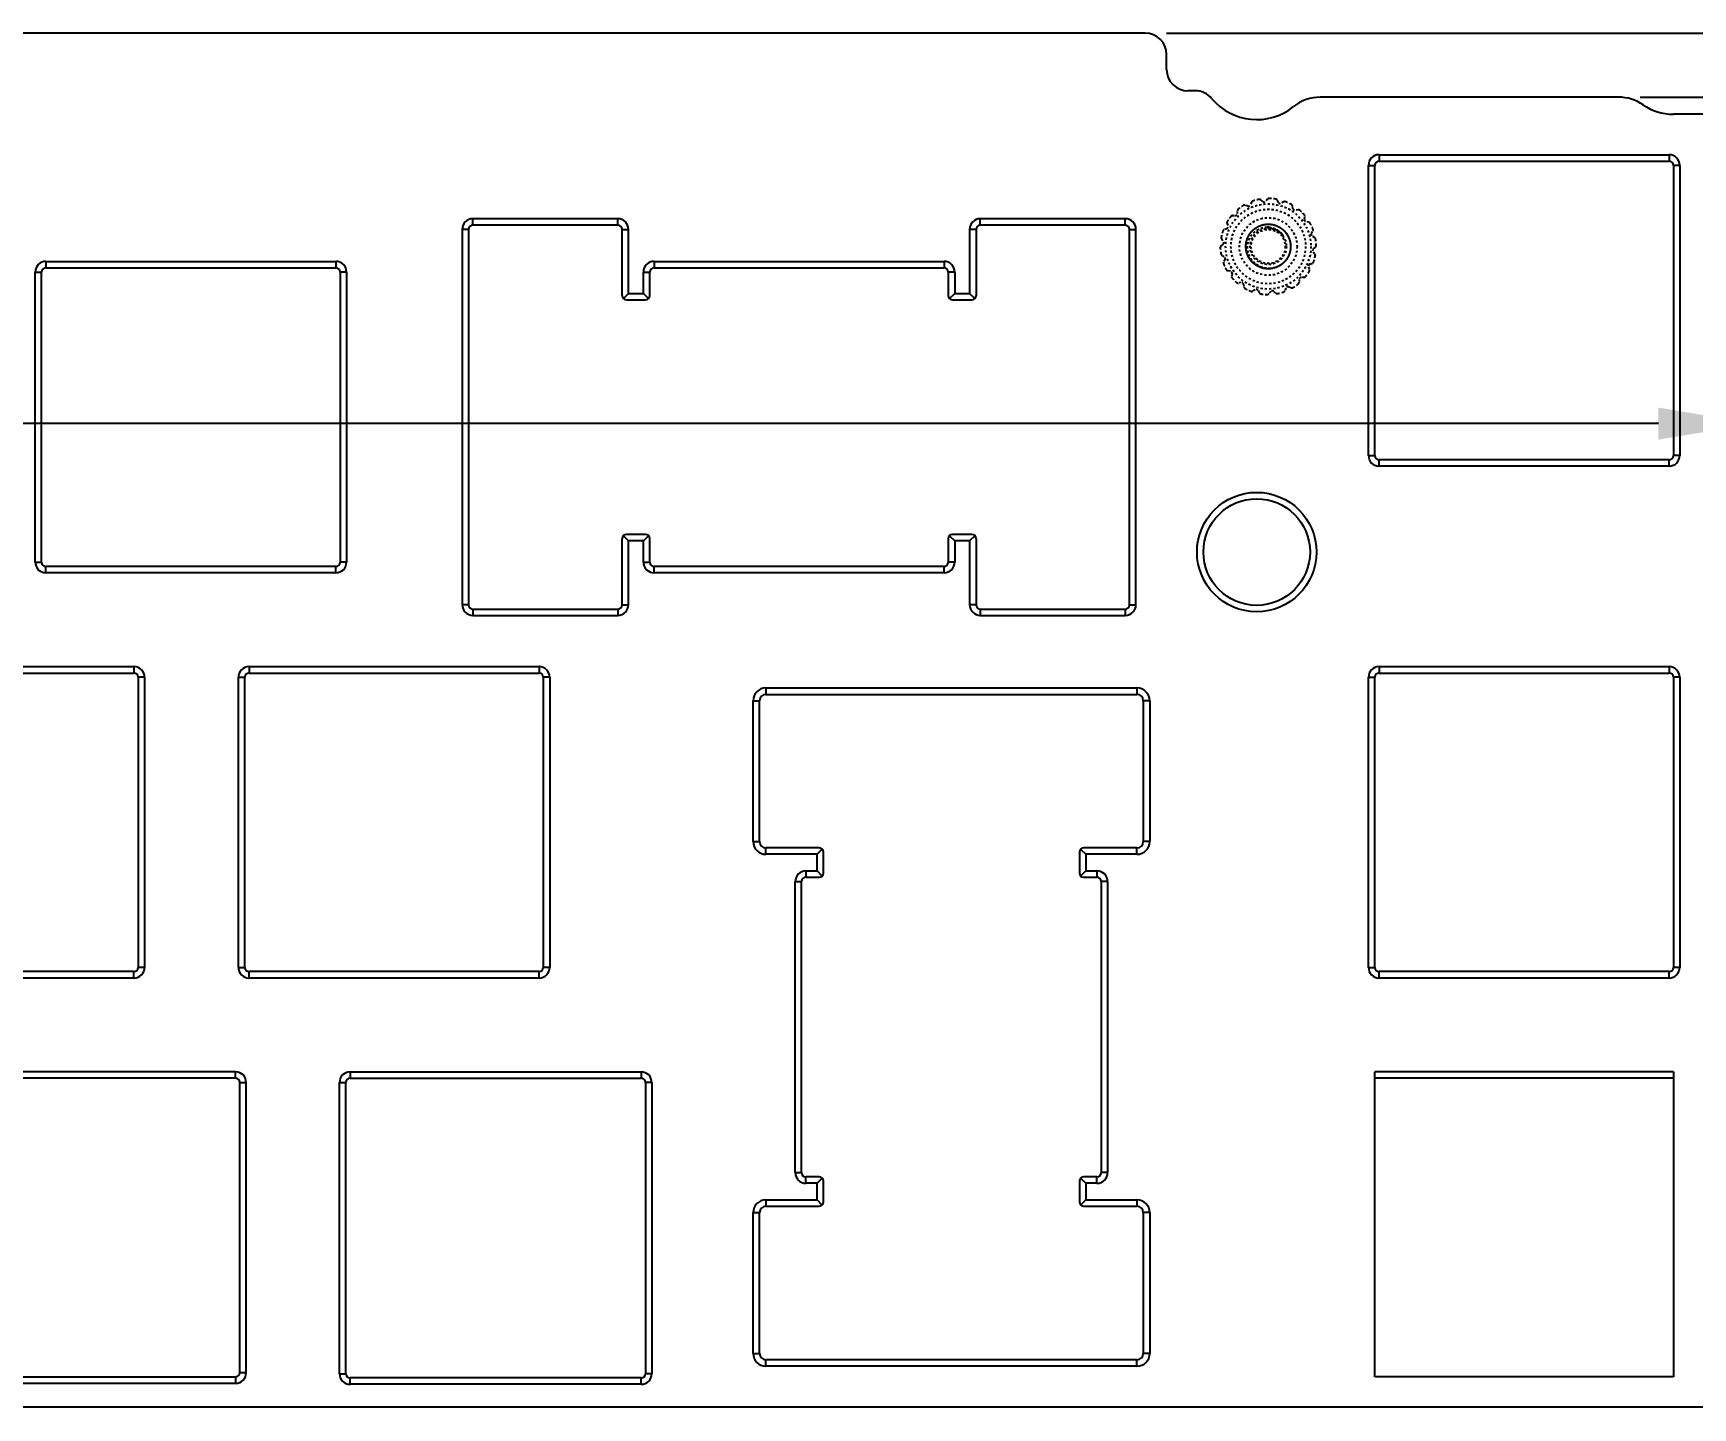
# Model space of a CAD drawing. Header units: inches. Extents: x 1466 to 2556, y -36 to 323.
# Drawn here: x 2393.6 to 2471.4, y 182.5 to 246.9 of the extents above; entities that cross this region are included whole.
import ezdxf

# ---------------------------------------------------------------- set-up
doc = ezdxf.new("R2010")
doc.units = ezdxf.units.IN
doc.header["$LTSCALE"] = 0.909449
doc.header["$MEASUREMENT"] = 0
doc.header["$PDMODE"] = 3
doc.header["$PDSIZE"] = 0.3125
doc.linetypes.add('HIDDEN', pattern=[0.2, 0.1, -0.1])
doc.linetypes.add('PHANTOM', pattern=[0.8, 0.45, -0.05, 0.1, -0.05, 0.1, -0.05])
doc.layers.get('0').update_dxf_attribs({"linetype": 'CONTINUOUS'})
doc.layers.get('Defpoints').update_dxf_attribs({"linetype": 'CONTINUOUS'})
doc.layers.add('DEFAULT_2', color=8, linetype='HIDDEN')
doc.layers.add('DEFAULT_3', color=7, linetype='PHANTOM')
doc.styles.get("Standard").update_dxf_attribs({"font": 'txt', "width": 0.8})
doc.dimstyles.get("Standard").update_dxf_attribs({"dimtxt": 6, "dimasz": 4.5, "dimexe": 1, "dimexo": 1, "dimgap": 0.09, "dimtad": 0, "dimzin": 1, "dimdsep": 46, "dimtxsty": 'STANDARD', "dimcen": 0.09, "dimclrd": 5, "dimclre": 5, "dimclrt": 1, "dimadec": 0, "dimazin": 0, "dimtp": 0.01, "dimtm": 0.01, "dimtfac": 1, "dimtofl": 0, "dimtmove": 0, "dimatfit": 3, "dimfxl": 1, "dimtolj": 1, "dimtzin": 4, "dimarcsym": 0})

# ---------------------------------------------------------------- blocks, each defined once
blk = doc.blocks.new('*D49')
at = {"layer": 'DEFAULT_3', "color": 3, "linetype": 'ByBlock', "lineweight": -2}
for p, q in [((2161.683, 224.462), (2161.683, 229.641)), ((2474.278, 224.462), (2474.278, 229.641)), ((2161.683, 228.641), (2157.183, 228.641)), ((2469.778, 228.641), (2166.183, 228.641))]:
    blk.add_line(p, q, dxfattribs=at)
at = {"layer": 'DEFAULT_3', "color": 3, "linetype": 'ByBlock'}
for points in [[(2166.183, 229.391), (2166.183, 227.891), (2161.683, 228.641)], [(2469.778, 229.391), (2469.778, 227.891), (2474.278, 228.641)]]:
    blk.add_solid(points, dxfattribs=at)
at = {"layer": 'Defpoints', "color": 0, "linetype": 'ByBlock'}
for p in [(2161.683, 228.641), (2161.683, 223.462), (2474.278, 223.462)]:
    blk.add_point(p, dxfattribs=at)
at = {"layer": 'DEFAULT_3', "color": 3, "linetype": 'ByBlock', "insert": (2137.493, 228.641), "char_height": 6, "attachment_point": 5}
blk.add_mtext('\\A1;312.60%%P0.10', dxfattribs=at)
blk = doc.blocks.new('*D50')
at = {"layer": 'DEFAULT_3', "color": 3, "linetype": 'ByBlock', "lineweight": -2}
for p, q in [((2158.683, 189.462), (2158.683, 181.532)), ((2477.778, 189.462), (2477.778, 181.532)), ((2158.683, 182.532), (2154.183, 182.532)), ((2473.278, 182.532), (2163.183, 182.532))]:
    blk.add_line(p, q, dxfattribs=at)
at = {"layer": 'DEFAULT_3', "color": 3, "linetype": 'ByBlock'}
for points in [[(2163.183, 183.282), (2163.183, 181.782), (2158.683, 182.532)], [(2473.278, 183.282), (2473.278, 181.782), (2477.778, 182.532)]]:
    blk.add_solid(points, dxfattribs=at)
at = {"layer": 'Defpoints', "color": 0, "linetype": 'ByBlock'}
for p in [(2158.683, 190.462), (2477.778, 190.462), (2477.778, 182.532)]:
    blk.add_point(p, dxfattribs=at)
at = {"layer": 'DEFAULT_3', "color": 3, "linetype": 'ByBlock', "insert": (2137.293, 182.532), "char_height": 6, "attachment_point": 5}
blk.add_mtext('\\A1;319.10%%P0.1', dxfattribs=at)
blk = doc.blocks.new('*D47')
at = {"layer": 'DEFAULT_3', "color": 3, "linetype": 'ByBlock', "lineweight": -2}
for p, q in [((2468.916, 243.947), (2498.017, 243.947)), ((2497.017, 239.447), (2497.017, 208.459)), ((2497.017, 142.477), (2497.017, 173.079)), ((2473.278, 137.977), (2498.017, 137.977))]:
    blk.add_line(p, q, dxfattribs=at)
at = {"layer": 'DEFAULT_3', "color": 3, "linetype": 'ByBlock'}
for points in [[(2496.267, 239.447), (2497.767, 239.447), (2497.017, 243.947)], [(2496.267, 142.477), (2497.767, 142.477), (2497.017, 137.977)]]:
    blk.add_solid(points, dxfattribs=at)
at = {"layer": 'Defpoints', "color": 0, "linetype": 'ByBlock'}
for p in [(2467.916, 243.947), (2472.278, 137.977), (2497.017, 137.977)]:
    blk.add_point(p, dxfattribs=at)
at = {"layer": 'DEFAULT_3', "color": 3, "linetype": 'ByBlock', "insert": (2497.017, 190.769), "char_height": 6, "attachment_point": 5, "rotation": 90}
blk.add_mtext('\\A1;105.97%%P0.1', dxfattribs=at)
blk = doc.blocks.new('*D53')
at = {"layer": 'DEFAULT_3', "color": 3, "linetype": 'ByBlock', "lineweight": -2}
for p, q in [((2446.713, 246.947), (2520.476, 246.947)), ((2519.476, 242.447), (2519.476, 207.469)), ((2519.476, 138.447), (2519.476, 174.489)), ((2455.713, 133.947), (2520.476, 133.947))]:
    blk.add_line(p, q, dxfattribs=at)
at = {"layer": 'DEFAULT_3', "color": 3, "linetype": 'ByBlock'}
for points in [[(2518.726, 242.447), (2520.226, 242.447), (2519.476, 246.947)], [(2518.726, 138.447), (2520.226, 138.447), (2519.476, 133.947)]]:
    blk.add_solid(points, dxfattribs=at)
at = {"layer": 'Defpoints', "color": 0, "linetype": 'ByBlock'}
for p in [(2445.713, 246.947), (2519.476, 246.947), (2454.713, 133.947)]:
    blk.add_point(p, dxfattribs=at)
at = {"layer": 'DEFAULT_3', "color": 3, "linetype": 'ByBlock', "insert": (2519.476, 190.979), "char_height": 6, "attachment_point": 5, "rotation": 90}
blk.add_mtext('\\A1;113.00%%P0.1', dxfattribs=at)

msp = doc.modelspace()

# ---------------------------------------------------------------- linework, layer by layer
at = {"color": 7, "linetype": 'Continuous'}
for p, q in [((2445.713, 246.947), (2383.713, 246.947)), ((2446.713, 245.247), (2446.713, 245.947)), ((2448.056, 244.247), (2447.713, 244.247)), ((2467.916, 243.947), (2453.916, 243.947)), ((2472.278, 243.147), (2470.477, 243.147)), ((2456.178, 240.747), (2456.478, 240.747)), ((2456.178, 227.147), (2456.178, 240.747)), ((2456.478, 227.147), (2456.478, 240.747)), ((2456.678, 241.247), (2470.278, 241.247)), ((2456.678, 241.247), (2456.678, 240.947)), ((2456.678, 240.947), (2470.278, 240.947)), ((2470.278, 241.247), (2470.278, 240.947)), ((2470.778, 240.747), (2470.478, 240.747)), ((2470.478, 240.747), (2470.478, 227.147)), ((2470.778, 240.747), (2470.778, 227.147)), ((2420.973, 238.247), (2414.173, 238.247)), ((2414.173, 237.947), (2414.173, 238.247)), ((2420.973, 237.947), (2420.973, 238.247)), ((2444.773, 238.247), (2437.973, 238.247)), ((2437.973, 237.947), (2437.973, 238.247)), ((2444.773, 237.947), (2444.773, 238.247)), ((2413.973, 237.747), (2413.673, 237.747)), ((2413.673, 237.747), (2413.673, 220.147)), ((2413.973, 237.747), (2413.973, 220.147)), ((2420.973, 237.947), (2414.173, 237.947)), ((2421.173, 237.747), (2421.473, 237.747)), ((2421.173, 234.647), (2421.173, 237.747)), ((2421.473, 234.747), (2421.473, 237.747)), ((2437.773, 237.747), (2437.473, 237.747)), ((2437.473, 237.747), (2437.473, 234.747)), ((2437.773, 237.747), (2437.773, 234.647)), ((2444.773, 237.947), (2437.973, 237.947)), ((2444.973, 237.747), (2445.273, 237.747)), ((2444.973, 220.147), (2444.973, 237.747)), ((2445.273, 220.147), (2445.273, 237.747)), ((2394.148, 236.247), (2407.748, 236.247)), ((2394.148, 236.247), (2394.148, 235.947)), ((2394.148, 235.947), (2407.748, 235.947)), ((2407.748, 236.247), (2407.748, 235.947)), ((2422.673, 236.247), (2436.273, 236.247)), ((2422.673, 236.247), (2422.673, 235.947)), ((2422.673, 235.947), (2436.273, 235.947)), ((2436.273, 236.247), (2436.273, 235.947)), ((2393.648, 235.747), (2393.948, 235.747)), ((2393.648, 222.147), (2393.648, 235.747)), ((2393.948, 222.147), (2393.948, 235.747)), ((2408.248, 235.747), (2407.948, 235.747)), ((2407.948, 235.747), (2407.948, 222.147)), ((2408.248, 235.747), (2408.248, 222.147)), ((2422.173, 235.747), (2422.473, 235.747)), ((2422.173, 234.747), (2422.173, 235.747)), ((2422.473, 234.647), (2422.473, 235.747)), ((2436.773, 235.747), (2436.473, 235.747)), ((2436.473, 235.747), (2436.473, 234.647)), ((2436.773, 235.747), (2436.773, 234.747)), ((2421.232, 234.505), (2421.473, 234.747)), ((2421.373, 234.447), (2422.273, 234.447)), ((2421.473, 234.747), (2422.173, 234.747)), ((2422.415, 234.505), (2422.173, 234.747)), ((2436.532, 234.505), (2436.773, 234.747)), ((2436.673, 234.447), (2437.573, 234.447)), ((2436.773, 234.747), (2437.473, 234.747)), ((2437.715, 234.505), (2437.473, 234.747)), ((2456.178, 227.147), (2456.478, 227.147)), ((2470.278, 226.947), (2456.678, 226.947)), ((2456.678, 226.647), (2456.678, 226.947)), ((2470.278, 226.647), (2456.678, 226.647)), ((2470.278, 226.647), (2470.278, 226.947)), ((2470.778, 227.147), (2470.478, 227.147)), ((2422.273, 223.447), (2421.373, 223.447)), ((2437.573, 223.447), (2436.673, 223.447)), ((2421.173, 220.147), (2421.173, 223.247)), ((2421.232, 223.388), (2421.473, 223.147)), ((2422.173, 223.147), (2421.473, 223.147)), ((2421.473, 220.147), (2421.473, 223.147)), ((2422.415, 223.388), (2422.173, 223.147)), ((2422.173, 222.147), (2422.173, 223.147)), ((2422.473, 222.147), (2422.473, 223.247)), ((2436.473, 223.247), (2436.473, 222.147)), ((2436.532, 223.388), (2436.773, 223.147)), ((2437.473, 223.147), (2436.773, 223.147)), ((2436.773, 223.147), (2436.773, 222.147)), ((2437.715, 223.388), (2437.473, 223.147)), ((2437.473, 223.147), (2437.473, 220.147)), ((2437.773, 223.247), (2437.773, 220.147)), ((2393.648, 222.147), (2393.948, 222.147)), ((2407.748, 221.947), (2394.148, 221.947)), ((2394.148, 221.647), (2394.148, 221.947)), ((2407.748, 221.647), (2407.748, 221.947)), ((2408.248, 222.147), (2407.948, 222.147)), ((2422.173, 222.147), (2422.473, 222.147)), ((2436.273, 221.947), (2422.673, 221.947)), ((2422.673, 221.647), (2422.673, 221.947)), ((2436.273, 221.647), (2436.273, 221.947)), ((2436.773, 222.147), (2436.473, 222.147)), ((2407.748, 221.647), (2394.148, 221.647)), ((2436.273, 221.647), (2422.673, 221.647)), ((2413.973, 220.147), (2413.673, 220.147)), ((2414.173, 219.947), (2420.973, 219.947)), ((2414.173, 219.947), (2414.173, 219.647)), ((2414.173, 219.647), (2420.973, 219.647)), ((2420.973, 219.947), (2420.973, 219.647)), ((2421.173, 220.147), (2421.473, 220.147)), ((2437.773, 220.147), (2437.473, 220.147)), ((2437.973, 219.947), (2444.773, 219.947)), ((2437.973, 219.947), (2437.973, 219.647)), ((2437.973, 219.647), (2444.773, 219.647)), ((2444.773, 219.947), (2444.773, 219.647)), ((2444.973, 220.147), (2445.273, 220.147)), ((2384.678, 217.247), (2398.278, 217.247)), ((2398.278, 217.247), (2398.278, 216.947)), ((2403.678, 217.247), (2417.278, 217.247)), ((2403.678, 217.247), (2403.678, 216.947)), ((2417.278, 217.247), (2417.278, 216.947)), ((2456.678, 217.247), (2470.278, 217.247)), ((2456.678, 217.247), (2456.678, 216.947)), ((2470.278, 217.247), (2470.278, 216.947)), ((2384.678, 216.947), (2398.278, 216.947)), ((2398.778, 216.747), (2398.478, 216.747)), ((2398.478, 216.747), (2398.478, 203.147)), ((2398.778, 216.747), (2398.778, 203.147)), ((2403.178, 216.747), (2403.478, 216.747)), ((2403.178, 203.147), (2403.178, 216.747)), ((2403.478, 203.147), (2403.478, 216.747)), ((2403.678, 216.947), (2417.278, 216.947)), ((2417.778, 216.747), (2417.478, 216.747)), ((2417.478, 216.747), (2417.478, 203.147)), ((2417.778, 216.747), (2417.778, 203.147)), ((2456.178, 216.747), (2456.478, 216.747)), ((2456.178, 203.147), (2456.178, 216.747)), ((2456.478, 203.147), (2456.478, 216.747)), ((2456.678, 216.947), (2470.278, 216.947)), ((2470.778, 216.747), (2470.478, 216.747)), ((2470.478, 216.747), (2470.478, 203.147)), ((2470.778, 216.747), (2470.778, 203.147)), ((2427.318, 215.647), (2427.618, 215.647)), ((2427.318, 209.047), (2427.318, 215.647)), ((2427.618, 209.047), (2427.618, 215.647)), ((2427.918, 216.247), (2445.318, 216.247)), ((2427.918, 216.247), (2427.918, 215.947)), ((2427.918, 215.947), (2445.318, 215.947)), ((2445.318, 216.247), (2445.318, 215.947)), ((2445.918, 215.647), (2445.618, 215.647)), ((2445.618, 215.647), (2445.618, 209.047)), ((2445.918, 215.647), (2445.918, 209.047)), ((2427.318, 209.047), (2427.618, 209.047)), ((2430.418, 208.747), (2427.918, 208.747)), ((2427.918, 208.447), (2427.918, 208.747)), ((2430.56, 208.688), (2430.318, 208.447)), ((2442.677, 208.688), (2442.918, 208.447)), ((2445.318, 208.747), (2442.818, 208.747)), ((2445.318, 208.447), (2445.318, 208.747)), ((2445.918, 209.047), (2445.618, 209.047)), ((2430.318, 208.447), (2427.918, 208.447)), ((2430.318, 207.672), (2430.318, 208.447)), ((2430.618, 207.572), (2430.618, 208.547)), ((2442.618, 208.547), (2442.618, 207.572)), ((2445.318, 208.447), (2442.918, 208.447)), ((2442.918, 208.447), (2442.918, 207.672)), ((2429.293, 207.172), (2429.593, 207.172)), ((2429.293, 193.522), (2429.293, 207.172)), ((2429.593, 193.522), (2429.593, 207.172)), ((2429.793, 207.672), (2430.318, 207.672)), ((2429.793, 207.672), (2429.793, 207.372)), ((2429.793, 207.372), (2430.418, 207.372)), ((2430.56, 207.43), (2430.318, 207.672)), ((2442.677, 207.43), (2442.918, 207.672)), ((2442.818, 207.372), (2443.443, 207.372)), ((2442.918, 207.672), (2443.443, 207.672)), ((2443.443, 207.672), (2443.443, 207.372)), ((2443.943, 207.172), (2443.643, 207.172)), ((2443.643, 207.172), (2443.643, 193.522)), ((2443.943, 207.172), (2443.943, 193.522)), ((2398.278, 202.947), (2384.678, 202.947)), ((2398.278, 202.647), (2384.678, 202.647)), ((2398.278, 202.647), (2398.278, 202.947)), ((2398.778, 203.147), (2398.478, 203.147)), ((2403.178, 203.147), (2403.478, 203.147)), ((2417.278, 202.947), (2403.678, 202.947)), ((2403.678, 202.647), (2403.678, 202.947)), ((2417.278, 202.647), (2403.678, 202.647)), ((2417.278, 202.647), (2417.278, 202.947)), ((2417.778, 203.147), (2417.478, 203.147)), ((2456.178, 203.147), (2456.478, 203.147)), ((2470.278, 202.947), (2456.678, 202.947)), ((2456.678, 202.647), (2456.678, 202.947)), ((2470.278, 202.647), (2456.678, 202.647)), ((2470.278, 202.647), (2470.278, 202.947)), ((2470.778, 203.147), (2470.478, 203.147)), ((2403.043, 198.247), (2389.443, 198.247)), ((2403.043, 197.947), (2389.443, 197.947)), ((2403.043, 197.947), (2403.043, 198.247)), ((2403.243, 197.747), (2403.543, 197.747)), ((2403.243, 184.147), (2403.243, 197.747)), ((2403.543, 184.147), (2403.543, 197.747)), ((2407.918, 197.747), (2408.218, 197.747)), ((2407.918, 184.097), (2407.918, 197.747)), ((2408.218, 184.097), (2408.218, 197.747)), ((2408.418, 198.247), (2422.068, 198.247)), ((2408.418, 198.247), (2408.418, 197.947)), ((2408.418, 197.947), (2422.068, 197.947)), ((2422.068, 198.247), (2422.068, 197.947)), ((2422.568, 197.747), (2422.268, 197.747)), ((2422.268, 197.747), (2422.268, 184.097)), ((2422.568, 197.747), (2422.568, 184.097)), ((2470.478, 198.247), (2456.478, 198.247)), ((2456.478, 183.947), (2456.478, 198.247)), ((2470.478, 197.947), (2456.478, 197.947)), ((2470.478, 198.247), (2470.478, 183.947)), ((2429.293, 193.522), (2429.593, 193.522)), ((2430.418, 193.322), (2429.793, 193.322)), ((2429.793, 193.022), (2429.793, 193.322)), ((2430.56, 193.263), (2430.318, 193.022)), ((2430.618, 192.147), (2430.618, 193.122)), ((2442.618, 193.122), (2442.618, 192.147)), ((2442.677, 193.263), (2442.918, 193.022)), ((2443.443, 193.322), (2442.818, 193.322)), ((2443.443, 193.022), (2443.443, 193.322)), ((2443.943, 193.522), (2443.643, 193.522)), ((2430.318, 193.022), (2429.793, 193.022)), ((2430.318, 192.247), (2430.318, 193.022)), ((2443.443, 193.022), (2442.918, 193.022)), ((2442.918, 193.022), (2442.918, 192.247)), ((2427.318, 191.647), (2427.618, 191.647)), ((2427.318, 185.047), (2427.318, 191.647)), ((2427.618, 185.047), (2427.618, 191.647)), ((2427.918, 192.247), (2430.318, 192.247)), ((2427.918, 192.247), (2427.918, 191.947)), ((2427.918, 191.947), (2430.418, 191.947)), ((2430.56, 192.005), (2430.318, 192.247)), ((2442.677, 192.005), (2442.918, 192.247)), ((2442.818, 191.947), (2445.318, 191.947)), ((2442.918, 192.247), (2445.318, 192.247)), ((2445.318, 192.247), (2445.318, 191.947)), ((2445.918, 191.647), (2445.618, 191.647)), ((2445.618, 191.647), (2445.618, 185.047)), ((2445.918, 191.647), (2445.918, 185.047)), ((2427.318, 185.047), (2427.618, 185.047)), ((2445.318, 184.747), (2427.918, 184.747)), ((2427.918, 184.447), (2427.918, 184.747)), ((2445.318, 184.447), (2445.318, 184.747)), ((2445.918, 185.047), (2445.618, 185.047)), ((2389.443, 183.947), (2403.043, 183.947)), ((2403.043, 183.947), (2403.043, 183.647)), ((2403.243, 184.147), (2403.543, 184.147)), ((2407.918, 184.097), (2408.218, 184.097)), ((2422.068, 183.897), (2408.418, 183.897)), ((2408.418, 183.597), (2408.418, 183.897)), ((2422.068, 183.597), (2422.068, 183.897)), ((2422.568, 184.097), (2422.268, 184.097)), ((2445.318, 184.447), (2427.918, 184.447)), ((2470.478, 183.947), (2456.478, 183.947)), ((2389.443, 183.647), (2403.043, 183.647)), ((2422.068, 183.597), (2408.418, 183.597))]:
    msp.add_line(p, q, dxfattribs=at)
for radius in [2.8, 2.5]:
    msp.add_circle((2450.937, 222.619), radius, dxfattribs=at)
for centre, radius, start, end in [((2445.713, 245.947), 1, 0, 90), ((2447.713, 245.247), 1, 180, 270), ((2448.056, 243.247), 1, 39.79182, 90), ((2450.937, 245.647), 2.75, 219.79182, 308.8357), ((2453.916, 241.947), 2, 90, 128.8357), ((2467.916, 241.947), 2, 55.30787, 90), ((2470.477, 245.647), 2.5, 235.30787, 270), ((2456.678, 240.747), 0.5, 90, 180), ((2456.678, 240.747), 0.2, 90, 180), ((2470.278, 240.747), 0.5, 0, 90), ((2470.278, 240.747), 0.2, 0, 90), ((2414.173, 237.747), 0.5, 90, 180), ((2420.973, 237.747), 0.5, 0, 90), ((2437.973, 237.747), 0.5, 90, 180), ((2444.773, 237.747), 0.5, 0, 90), ((2414.173, 237.747), 0.2, 90, 180), ((2420.973, 237.747), 0.2, 0, 90), ((2437.973, 237.747), 0.2, 90, 180), ((2444.773, 237.747), 0.2, 0, 90), ((2394.148, 235.747), 0.5, 90, 180), ((2394.148, 235.747), 0.2, 90, 180), ((2407.748, 235.747), 0.5, 0, 90), ((2407.748, 235.747), 0.2, 0, 90), ((2422.673, 235.747), 0.5, 90, 180), ((2422.673, 235.747), 0.2, 90, 180), ((2436.273, 235.747), 0.5, 0, 90), ((2436.273, 235.747), 0.2, 0, 90), ((2421.373, 234.647), 0.2, 180, 270), ((2422.273, 234.647), 0.2, 270, 0), ((2436.673, 234.647), 0.2, 180, 270), ((2437.573, 234.647), 0.2, 270, 0), ((2456.678, 227.147), 0.5, 180, 270), ((2456.678, 227.147), 0.2, 180, 270), ((2470.278, 227.147), 0.5, 270, 0), ((2470.278, 227.147), 0.2, 270, 0), ((2421.373, 223.247), 0.2, 90, 180), ((2422.273, 223.247), 0.2, 0, 90), ((2436.673, 223.247), 0.2, 90, 180), ((2437.573, 223.247), 0.2, 0, 90), ((2394.148, 222.147), 0.5, 180, 270), ((2394.148, 222.147), 0.2, 180, 270), ((2407.748, 222.147), 0.5, 270, 0), ((2407.748, 222.147), 0.2, 270, 0), ((2422.673, 222.147), 0.5, 180, 270), ((2422.673, 222.147), 0.2, 180, 270), ((2436.273, 222.147), 0.5, 270, 0), ((2436.273, 222.147), 0.2, 270, 0), ((2414.173, 220.147), 0.5, 180, 270), ((2414.173, 220.147), 0.2, 180, 270), ((2420.973, 220.147), 0.5, 270, 0), ((2420.973, 220.147), 0.2, 270, 0), ((2437.973, 220.147), 0.5, 180, 270), ((2437.973, 220.147), 0.2, 180, 270), ((2444.773, 220.147), 0.5, 270, 0), ((2444.773, 220.147), 0.2, 270, 0), ((2398.278, 216.747), 0.5, 0, 90), ((2403.678, 216.747), 0.5, 90, 180), ((2417.278, 216.747), 0.5, 0, 90), ((2456.678, 216.747), 0.5, 90, 180), ((2470.278, 216.747), 0.5, 0, 90), ((2398.278, 216.747), 0.2, 0, 90), ((2403.678, 216.747), 0.2, 90, 180), ((2417.278, 216.747), 0.2, 0, 90), ((2456.678, 216.747), 0.2, 90, 180), ((2470.278, 216.747), 0.2, 0, 90), ((2427.918, 215.647), 0.6, 90, 180), ((2427.918, 215.647), 0.3, 90, 180), ((2445.318, 215.647), 0.6, 0, 90), ((2445.318, 215.647), 0.3, 0, 90), ((2427.918, 209.047), 0.6, 180, 270), ((2427.918, 209.047), 0.3, 180, 270), ((2430.418, 208.547), 0.2, 0, 90), ((2442.818, 208.547), 0.2, 90, 180), ((2445.318, 209.047), 0.6, 270, 0), ((2445.318, 209.047), 0.3, 270, 0), ((2429.793, 207.172), 0.5, 90, 180), ((2429.793, 207.172), 0.2, 90, 180), ((2430.418, 207.572), 0.2, 270, 0), ((2442.818, 207.572), 0.2, 180, 270), ((2443.443, 207.172), 0.5, 0, 90), ((2443.443, 207.172), 0.2, 0, 90), ((2398.278, 203.147), 0.5, 270, 360), ((2398.278, 203.147), 0.2, 270, 0), ((2403.678, 203.147), 0.5, 180, 270), ((2403.678, 203.147), 0.2, 180, 270), ((2417.278, 203.147), 0.5, 270, 0), ((2417.278, 203.147), 0.2, 270, 0), ((2456.678, 203.147), 0.5, 180, 270), ((2456.678, 203.147), 0.2, 180, 270), ((2470.278, 203.147), 0.5, 270, 0), ((2470.278, 203.147), 0.2, 270, 0), ((2403.043, 197.747), 0.5, 0, 90), ((2403.043, 197.747), 0.2, 0, 90), ((2408.418, 197.747), 0.5, 90, 180), ((2408.418, 197.747), 0.2, 90, 180), ((2422.068, 197.747), 0.5, 0, 90), ((2422.068, 197.747), 0.2, 0, 90), ((2429.793, 193.522), 0.5, 180, 270), ((2429.793, 193.522), 0.2, 180, 270), ((2430.418, 193.122), 0.2, 0, 90), ((2442.818, 193.122), 0.2, 90, 180), ((2443.443, 193.522), 0.5, 270, 0), ((2443.443, 193.522), 0.2, 270, 0), ((2427.918, 191.647), 0.6, 90, 180), ((2427.918, 191.647), 0.3, 90, 180), ((2430.418, 192.147), 0.2, 270, 0), ((2442.818, 192.147), 0.2, 180, 270), ((2445.318, 191.647), 0.6, 0, 90), ((2445.318, 191.647), 0.3, 0, 90), ((2427.918, 185.047), 0.6, 180, 270), ((2427.918, 185.047), 0.3, 180, 270), ((2445.318, 185.047), 0.6, 270, 0), ((2445.318, 185.047), 0.3, 270, 0), ((2403.043, 184.147), 0.5, 270, 360), ((2403.043, 184.147), 0.2, 270, 0), ((2408.418, 184.097), 0.5, 180, 270), ((2408.418, 184.097), 0.2, 180, 270), ((2422.068, 184.097), 0.5, 270, 0), ((2422.068, 184.097), 0.2, 270, 0)]:
    msp.add_arc(centre, radius, start, end, dxfattribs=at)
at = {"layer": 'DEFAULT_2', "color": 8, "linetype": 'HIDDEN'}
for p, q in [((2450.692, 239.018), (2450.646, 238.896)), ((2451.224, 239.051), (2451.118, 239.138)), ((2451.448, 239.162), (2451.363, 239.063)), ((2451.959, 239.011), (2451.889, 239.129)), ((2452.207, 239.038), (2452.094, 238.975)), ((2449.801, 238.394), (2449.931, 238.395)), ((2450.03, 238.494), (2450.032, 238.624)), ((2450.52, 238.837), (2450.39, 238.883)), ((2452.636, 238.722), (2452.611, 238.857)), ((2452.879, 238.663), (2452.751, 238.642)), ((2453.173, 238.219), (2453.196, 238.355)), ((2449.529, 237.779), (2449.4, 237.73)), ((2449.545, 238.028), (2449.588, 237.905)), ((2451.478, 237.797), (2451.478, 237.994)), ((2453.381, 238.08), (2453.254, 238.105)), ((2453.506, 237.563), (2453.574, 237.682)), ((2453.654, 237.361), (2453.542, 237.428)), ((2449.362, 237.062), (2449.258, 236.972)), ((2449.292, 237.302), (2449.374, 237.201)), ((2453.582, 236.693), (2453.665, 236.592)), ((2453.595, 236.832), (2453.699, 236.921)), ((2449.414, 236.466), (2449.303, 236.532)), ((2449.45, 236.331), (2449.383, 236.211)), ((2453.369, 235.988), (2453.412, 235.866)), ((2453.428, 236.115), (2453.556, 236.164)), ((2449.703, 235.789), (2449.576, 235.813)), ((2449.783, 235.675), (2449.761, 235.539)), ((2450.206, 235.252), (2450.078, 235.231)), ((2450.321, 235.172), (2450.346, 235.037)), ((2452.927, 235.4), (2452.925, 235.27)), ((2453.155, 235.5), (2453.026, 235.498)), ((2450.863, 234.919), (2450.749, 234.855)), ((2450.998, 234.883), (2451.068, 234.764)), ((2451.593, 234.831), (2451.509, 234.732)), ((2451.733, 234.843), (2451.839, 234.756)), ((2452.31, 234.998), (2452.264, 234.876)), ((2452.437, 235.057), (2452.567, 235.011))]:
    msp.add_line(p, q, dxfattribs=at)
for radius in [2, 1.75, 1.35, 0.85, 0.8]:
    msp.add_circle((2451.478, 236.947), radius, dxfattribs=at)
for centre, radius, start, end in [((2450.786, 238.982), 0.1, 108.78772, 159.31073), ((2451.478, 236.947), 2.25, 101.21228, 108.78772), ((2451.06, 239.056), 0.1, 50.68927, 101.21228), ((2451.288, 239.128), 0.1, 230.68927, 319.31073), ((2451.524, 239.096), 0.1, 88.78772, 139.31073), ((2451.478, 236.947), 2.25, 81.21228, 88.78772), ((2451.807, 239.072), 0.1, 30.68927, 81.21228), ((2452.045, 239.062), 0.1, 210.68927, 299.31073), ((2452.256, 238.951), 0.1, 68.78772, 119.31073), ((2451.478, 236.947), 2.25, 61.21228, 68.78772), ((2451.478, 236.947), 2.25, 141.21228, 148.78772), ((2449.802, 238.294), 0.1, 90.68927, 141.21228), ((2449.93, 238.495), 0.1, 270.68927, 359.31073), ((2450.132, 238.623), 0.1, 128.78772, 179.31073), ((2451.478, 236.947), 2.25, 121.21228, 128.78772), ((2450.364, 238.786), 0.1, 70.68927, 121.21228), ((2450.553, 238.931), 0.1, 250.68927, 339.31073), ((2452.514, 238.831), 0.1, 10.68927, 61.21228), ((2452.734, 238.741), 0.1, 190.68927, 279.31073), ((2452.895, 238.564), 0.1, 48.78772, 99.31073), ((2451.478, 236.947), 2.25, 41.21228, 48.78772), ((2453.096, 238.363), 0.1, 350.68927, 41.21228), ((2453.272, 238.203), 0.1, 170.68927, 259.31073), ((2451.478, 236.947), 2.25, 161.21228, 168.78772), ((2449.443, 237.639), 0.1, 110.68927, 161.21228), ((2449.494, 237.872), 0.1, 290.68927, 19.31073), ((2449.64, 238.061), 0.1, 148.78772, 199.31073), ((2453.363, 237.982), 0.1, 28.78772, 79.31073), ((2451.478, 236.947), 2.25, 21.21228, 28.78772), ((2453.594, 237.514), 0.1, 150.68927, 239.31073), ((2453.483, 237.725), 0.1, 330.68927, 21.21228), ((2449.329, 236.901), 0.1, 130.68927, 181.21228), ((2451.478, 236.947), 2.25, 181.21228, 188.78772), ((2449.369, 237.365), 0.1, 168.78772, 219.31073), ((2449.297, 237.138), 0.1, 310.68927, 39.31073), ((2453.66, 236.756), 0.1, 130.68927, 219.31073), ((2453.603, 237.275), 0.1, 8.78772, 59.31073), ((2453.628, 236.992), 0.1, 310.68927, 1.21228), ((2451.478, 236.947), 2.25, 1.21228, 8.78772), ((2449.354, 236.618), 0.1, 188.78772, 239.31073), ((2449.474, 236.169), 0.1, 150.68927, 201.21228), ((2451.478, 236.947), 2.25, 201.21228, 208.78772), ((2449.363, 236.38), 0.1, 330.68927, 59.31073), ((2449.594, 235.911), 0.1, 208.78772, 259.31073), ((2453.463, 236.021), 0.1, 110.68927, 199.31073), ((2453.317, 235.833), 0.1, 328.78772, 19.31073), ((2453.514, 236.254), 0.1, 290.68927, 341.21228), ((2451.478, 236.947), 2.25, 341.21228, 348.78772), ((2453.587, 236.529), 0.1, 348.78772, 39.31073), ((2449.685, 235.691), 0.1, 350.68927, 79.31073), ((2449.861, 235.53), 0.1, 170.68927, 221.21228), ((2451.478, 236.947), 2.25, 221.21228, 228.78772), ((2450.062, 235.329), 0.1, 228.78772, 279.31073), ((2450.222, 235.153), 0.1, 10.68927, 99.31073), ((2451.478, 236.947), 2.25, 301.21228, 308.78772), ((2452.825, 235.271), 0.1, 308.78772, 359.31073), ((2453.027, 235.398), 0.1, 90.68927, 179.31073), ((2453.154, 235.6), 0.1, 270.68927, 321.21228), ((2451.478, 236.947), 2.25, 321.21228, 328.78772), ((2450.443, 235.063), 0.1, 190.68927, 241.21228), ((2451.478, 236.947), 2.25, 241.21228, 248.78772), ((2450.7, 234.942), 0.1, 248.78772, 299.31073), ((2450.912, 234.832), 0.1, 30.68927, 119.31073), ((2451.15, 234.822), 0.1, 210.68927, 261.21228), ((2451.478, 236.947), 2.25, 261.21228, 268.78772), ((2451.433, 234.797), 0.1, 268.78772, 319.31073), ((2451.669, 234.765), 0.1, 50.68927, 139.31073), ((2451.896, 234.838), 0.1, 230.68927, 281.21228), ((2451.478, 236.947), 2.25, 281.21228, 288.78772), ((2452.171, 234.911), 0.1, 288.78772, 339.31073), ((2452.404, 234.962), 0.1, 70.68927, 159.31073), ((2452.593, 235.108), 0.1, 250.68927, 301.21228)]:
    msp.add_arc(centre, radius, start, end, dxfattribs=at)
for points, knots in [([(2451.478, 237.994), (2451.574, 237.994), (2451.767, 237.968), (2452.034, 237.85), (2452.259, 237.666), (2452.424, 237.426), (2452.52, 237.15), (2452.535, 236.859), (2452.472, 236.575), (2452.333, 236.319), (2452.13, 236.109), (2451.878, 235.964), (2451.642, 235.904), (2451.45, 235.896), (2451.258, 235.915), (2451.072, 235.973), (2450.904, 236.067), (2450.789, 236.154), (2450.686, 236.257), (2450.599, 236.372), (2450.528, 236.498), (2450.476, 236.633), (2450.442, 236.774), (2450.428, 236.917), (2450.434, 237.062), (2450.46, 237.204), (2450.505, 237.342), (2450.568, 237.472), (2450.649, 237.592), (2450.745, 237.7), (2450.856, 237.793), (2450.978, 237.871), (2451.109, 237.931), (2451.294, 237.986), (2451.488, 238.002), (2451.679, 237.978), (2451.865, 237.929), (2452.039, 237.84), (2452.19, 237.72), (2452.322, 237.581), (2452.449, 237.373), (2452.529, 237.093), (2452.529, 236.802), (2452.425, 236.43), (2452.107, 236.041), (2451.632, 235.879), (2451.247, 235.912), (2450.974, 236.013), (2450.739, 236.186), (2450.59, 236.378), (2450.505, 236.551), (2450.445, 236.734), (2450.423, 236.927), (2450.442, 237.119), (2450.486, 237.306), (2450.569, 237.483), (2450.685, 237.636), (2450.788, 237.739), (2450.903, 237.826), (2451.029, 237.897), (2451.164, 237.95), (2451.305, 237.983), (2451.448, 237.997), (2451.593, 237.991), (2451.735, 237.966), (2451.873, 237.921), (2452.003, 237.857), (2452.123, 237.777), (2452.231, 237.68), (2452.325, 237.57), (2452.402, 237.448), (2452.462, 237.316), (2452.504, 237.178), (2452.533, 236.987), (2452.519, 236.745), (2452.426, 236.469), (2452.259, 236.229), (2452.035, 236.043), (2451.768, 235.927), (2451.48, 235.886), (2451.191, 235.926), (2450.924, 236.042), (2450.699, 236.228), (2450.532, 236.467), (2450.438, 236.742), (2450.421, 237.033), (2450.463, 237.223), (2450.497, 237.313)], [0, 0, 0, 0, 0.015621, 0.031242, 0.046862, 0.062483, 0.078103, 0.093723, 0.109344, 0.124965, 0.140586, 0.156207, 0.171827, 0.179656, 0.187485, 0.203106, 0.210935, 0.218764, 0.226593, 0.234422, 0.242251, 0.25008, 0.257908, 0.265738, 0.273566, 0.281395, 0.289224, 0.297053, 0.304882, 0.312711, 0.32054, 0.328369, 0.336198, 0.344027, 0.359649, 0.367478, 0.375306, 0.390927, 0.398756, 0.406585, 0.422206, 0.437826, 0.453447, 0.469068, 0.500019, 0.530969, 0.54659, 0.562211, 0.577831, 0.593452, 0.60128, 0.609109, 0.62473, 0.632559, 0.640388, 0.65601, 0.663839, 0.671669, 0.679498, 0.687327, 0.695156, 0.702984, 0.710814, 0.718643, 0.726472, 0.7343, 0.742129, 0.749958, 0.757787, 0.765615, 0.773444, 0.781273, 0.789102, 0.796931, 0.812552, 0.828172, 0.843793, 0.859414, 0.875036, 0.890657, 0.906277, 0.921898, 0.937518, 0.953138, 0.968758, 0.984379, 1, 1, 1, 1]), ([(2450.792, 236.155), (2450.72, 236.218), (2450.591, 236.364), (2450.488, 236.584), (2450.442, 236.771), (2450.423, 236.963), (2450.45, 237.205), (2450.558, 237.475), (2450.737, 237.705), (2450.971, 237.879), (2451.244, 237.981), (2451.534, 238.007), (2451.82, 237.951), (2452.081, 237.82), (2452.295, 237.623), (2452.423, 237.417), (2452.489, 237.236), (2452.519, 237.094), (2452.529, 236.95), (2452.52, 236.805), (2452.49, 236.664), (2452.426, 236.482), (2452.324, 236.316), (2452.192, 236.176), (2452.08, 236.085), (2451.955, 236.011), (2451.822, 235.954), (2451.683, 235.916), (2451.539, 235.898), (2451.395, 235.9), (2451.252, 235.921), (2451.113, 235.961), (2450.937, 236.041), (2450.78, 236.156), (2450.651, 236.299), (2450.543, 236.458), (2450.469, 236.639), (2450.434, 236.828), (2450.426, 237.021), (2450.465, 237.26), (2450.568, 237.481), (2450.684, 237.634), (2450.82, 237.771), (2451.023, 237.905), (2451.301, 237.992), (2451.592, 238.002), (2451.874, 237.93), (2452.127, 237.786), (2452.297, 237.612), (2452.401, 237.45), (2452.482, 237.275), (2452.535, 237.038), (2452.523, 236.795), (2452.473, 236.609), (2452.399, 236.431), (2452.289, 236.271), (2452.149, 236.138), (2451.993, 236.026), (2451.815, 235.946), (2451.626, 235.906), (2451.482, 235.896), (2451.338, 235.906), (2451.196, 235.935), (2451.059, 235.983), (2450.931, 236.05), (2450.813, 236.134), (2450.708, 236.233), (2450.617, 236.345), (2450.518, 236.51), (2450.454, 236.694), (2450.429, 236.885), (2450.431, 237.03), (2450.452, 237.173), (2450.493, 237.312), (2450.552, 237.444), (2450.655, 237.607), (2450.791, 237.747), (2450.95, 237.855), (2451.122, 237.94), (2451.358, 238), (2451.649, 237.994), (2451.927, 237.907), (2452.172, 237.75), (2452.364, 237.53), (2452.49, 237.267), (2452.538, 236.98), (2452.513, 236.738), (2452.453, 236.555), (2452.369, 236.382), (2452.221, 236.189), (2452.065, 236.073), (2451.98, 236.027)], [0, 0, 0, 0, 0.01561, 0.031221, 0.039045, 0.046868, 0.062479, 0.078089, 0.093699, 0.10931, 0.12492, 0.140531, 0.156141, 0.171752, 0.187361, 0.202972, 0.210796, 0.21862, 0.226444, 0.234268, 0.242091, 0.249915, 0.265526, 0.27335, 0.281173, 0.288997, 0.296821, 0.304645, 0.312468, 0.320292, 0.328116, 0.33594, 0.343764, 0.359376, 0.367199, 0.375023, 0.390634, 0.398458, 0.406281, 0.421892, 0.437502, 0.445326, 0.45315, 0.46876, 0.48437, 0.499981, 0.515591, 0.531202, 0.546813, 0.554636, 0.56246, 0.57807, 0.593681, 0.601504, 0.609328, 0.624939, 0.632763, 0.640587, 0.656198, 0.664022, 0.671846, 0.67967, 0.687494, 0.695317, 0.703141, 0.710965, 0.718789, 0.726612, 0.734436, 0.750047, 0.757871, 0.765695, 0.773518, 0.781342, 0.789166, 0.79699, 0.812601, 0.820425, 0.828248, 0.843859, 0.859469, 0.87508, 0.89069, 0.9063, 0.921911, 0.937521, 0.953131, 0.960955, 0.968779, 0.98439, 1, 1, 1, 1]), ([(2450.497, 237.313), (2450.53, 237.403), (2450.623, 237.574), (2450.826, 237.783), (2451.078, 237.93), (2451.36, 238.001), (2451.652, 237.994), (2451.93, 237.906), (2452.174, 237.748), (2452.365, 237.528), (2452.491, 237.265), (2452.538, 236.978), (2452.512, 236.736), (2452.453, 236.553), (2452.368, 236.38), (2452.249, 236.226), (2452.102, 236.101), (2451.98, 236.024), (2451.848, 235.963), (2451.71, 235.922), (2451.567, 235.9), (2451.422, 235.898), (2451.279, 235.915), (2451.139, 235.952), (2451.005, 236.008), (2450.881, 236.082), (2450.768, 236.173), (2450.668, 236.277), (2450.584, 236.395), (2450.517, 236.523), (2450.468, 236.659), (2450.438, 236.801), (2450.427, 236.945), (2450.44, 237.137), (2450.493, 237.325), (2450.582, 237.496), (2450.694, 237.653), (2450.837, 237.785), (2451.002, 237.884), (2451.179, 237.959), (2451.418, 238.006), (2451.709, 237.983), (2451.981, 237.88), (2452.294, 237.653), (2452.547, 237.22), (2452.533, 236.717), (2452.367, 236.369), (2452.177, 236.148), (2451.933, 235.989), (2451.701, 235.915), (2451.509, 235.896), (2451.317, 235.904), (2451.128, 235.951), (2450.955, 236.036), (2450.795, 236.143), (2450.659, 236.282), (2450.555, 236.445), (2450.495, 236.576), (2450.454, 236.715), (2450.431, 236.858), (2450.429, 237.003), (2450.447, 237.146), (2450.484, 237.286), (2450.54, 237.419), (2450.613, 237.544), (2450.704, 237.657), (2450.809, 237.756), (2450.926, 237.841), (2451.054, 237.908), (2451.19, 237.957), (2451.332, 237.987), (2451.476, 237.997), (2451.62, 237.988), (2451.809, 237.949), (2452.032, 237.852), (2452.257, 237.667), (2452.423, 237.428), (2452.519, 237.153), (2452.535, 236.862), (2452.473, 236.577), (2452.334, 236.321), (2452.132, 236.111), (2451.88, 235.965), (2451.598, 235.892), (2451.306, 235.9), (2451.028, 235.986), (2450.865, 236.092), (2450.792, 236.155)], [0, 0, 0, 0, 0.015621, 0.031242, 0.046862, 0.062483, 0.078103, 0.093724, 0.109344, 0.124965, 0.140586, 0.156207, 0.171828, 0.179656, 0.187485, 0.203106, 0.210935, 0.218764, 0.226593, 0.234422, 0.242251, 0.25008, 0.257908, 0.265738, 0.273566, 0.281395, 0.289224, 0.297053, 0.304882, 0.312711, 0.32054, 0.328369, 0.336198, 0.344027, 0.359649, 0.367478, 0.375306, 0.390928, 0.398756, 0.406585, 0.422206, 0.437826, 0.453447, 0.469068, 0.500019, 0.530969, 0.54659, 0.562211, 0.577831, 0.593452, 0.60128, 0.609109, 0.62473, 0.632559, 0.640388, 0.65601, 0.663839, 0.671669, 0.679498, 0.687327, 0.695156, 0.702985, 0.710814, 0.718643, 0.726472, 0.7343, 0.742129, 0.749958, 0.757787, 0.765615, 0.773444, 0.781273, 0.789102, 0.796931, 0.812552, 0.828172, 0.843793, 0.859414, 0.875036, 0.890657, 0.906277, 0.921898, 0.937518, 0.953138, 0.968758, 0.984379, 1, 1, 1, 1]), ([(2451.98, 236.027), (2451.899, 235.987), (2451.724, 235.927), (2451.447, 235.907), (2451.221, 235.954), (2451.052, 236.026), (2450.895, 236.12), (2450.725, 236.277), (2450.604, 236.474), (2450.542, 236.647), (2450.506, 236.826), (2450.508, 237.012), (2450.549, 237.191), (2450.598, 237.319), (2450.666, 237.439), (2450.75, 237.548), (2450.849, 237.644), (2450.961, 237.723), (2451.084, 237.786), (2451.214, 237.83), (2451.35, 237.854), (2451.488, 237.857), (2451.624, 237.839), (2451.756, 237.801), (2451.881, 237.743), (2452.033, 237.641), (2452.129, 237.539), (2452.18, 237.463)], [0, 0, 0, 0, 0.062455, 0.124897, 0.18734, 0.218634, 0.249924, 0.312354, 0.374781, 0.406067, 0.437353, 0.499767, 0.531049, 0.562332, 0.593615, 0.624897, 0.656176, 0.687452, 0.718731, 0.75001, 0.781289, 0.812567, 0.843841, 0.875113, 0.906383, 0.937653, 1, 1, 1, 1]), ([(2452.18, 237.463), (2452.14, 237.515), (2452.048, 237.608), (2451.884, 237.714), (2451.699, 237.781), (2451.569, 237.796), (2451.505, 237.796)], [0, 0, 0, 0, 0.250018, 0.500012, 0.749986, 1, 1, 1, 1])]:
    msp.add_open_spline(points, degree=3, knots=knots, dxfattribs=at)
msp.add_open_spline([(2452.122, 237.502), (2452.142, 237.49), (2452.161, 237.477), (2452.18, 237.463)], degree=3, dxfattribs=at)

# ---------------------------------------------------------------- dimensions: what is measured, and where the dimension line sits
at = {"layer": 'DEFAULT_3', "linetype": 'ByBlock'}
for base, p1, p2, picture, middle in [((2519.476, 246.947), (2454.713, 133.947), (2445.713, 246.947), '*D53', (2519.476, 190.979)), ((2497.017, 137.977), (2467.916, 243.947), (2472.278, 137.977), '*D47', (2497.017, 190.769))]:
    dim = msp.add_linear_dim(base=base, p1=p1, p2=p2, angle=90, text='<>%%P0.1', dimstyle='STANDARD', override={"dimclrd": 3, "dimclre": 3, "dimclrt": 3, "dimtfillclr": 256}, dxfattribs=at)
    dim.commit()
    dim.dimension.update_dxf_attribs({"geometry": picture, "text_midpoint": middle, "dimtype": 160})
for base, p1, p2, text, picture, middle in [((2161.6825, 228.6408), (2474.2784, 223.4617), (2161.6825, 223.4617), '<>%%P0.10', '*D49', (2137.4925, 228.6408)), ((2477.7784, 182.5321), (2158.6825, 190.4617), (2477.7784, 190.4617), '<>%%P0.1', '*D50', (2137.2925, 182.5321))]:
    dim = msp.add_linear_dim(base=base, p1=p1, p2=p2, text=text, dimstyle='STANDARD', override={"dimclrd": 3, "dimclre": 3, "dimclrt": 3, "dimtfillclr": 256}, dxfattribs=at)
    dim.commit()
    dim.dimension.update_dxf_attribs({"geometry": picture, "text_midpoint": middle, "dimtype": 160})

doc.saveas('drawing.dxf')
